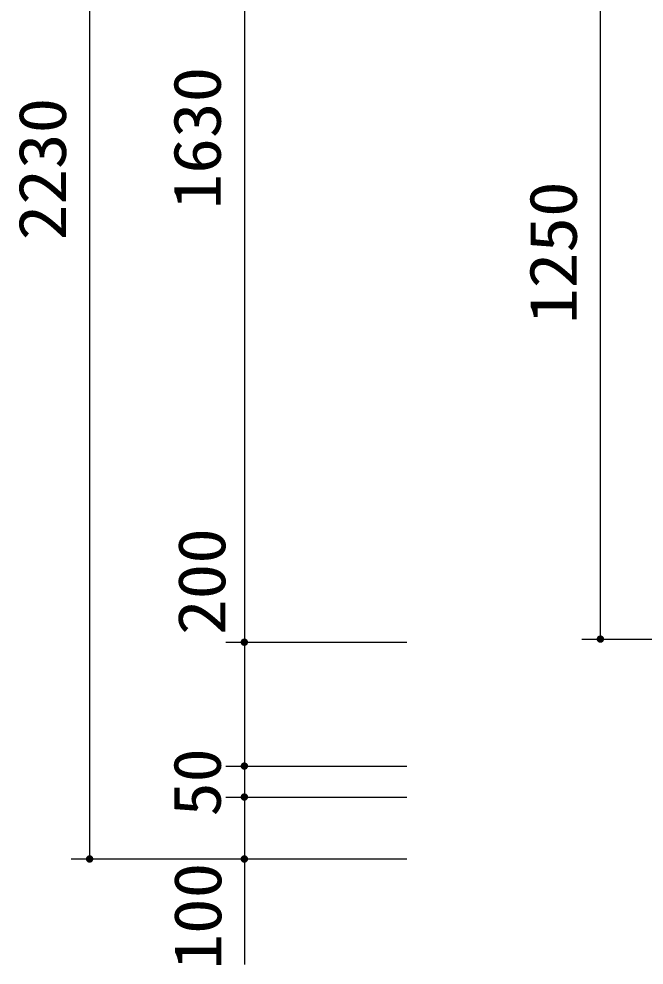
# Model space of a CAD drawing. Units: millimetres, scale not verified. Extents: x -8910 to 8910, y -6308 to 6308.
# Drawn here: x -442 to 568, y -4060 to -2532 of the extents above; entities that cross this region are included whole.
import ezdxf
from ezdxf.enums import TextEntityAlignment as Align

# ---------------------------------------------------------------- set-up
doc = ezdxf.new("R2010")
doc.units = ezdxf.units.MM
doc.header["$LTSCALE"] = 30
doc.layers.add('0-1_製作', color=5, linetype='Continuous', lineweight=25)
doc.styles.add('ＭＳ ゴシック', font='')
doc.styles.get('ＭＳ ゴシック').set_extended_font_data('MS Gothic')

msp = doc.modelspace()

# ---------------------------------------------------------------- linework, layer by layer
at = {"layer": '0-1_製作', "color": 2}
for p, q in [((-327.43, -1658.6), (-327.43, -3888.6)), ((-77.43, -1908.6), (-77.43, -3538.6)), ((497.81, -3533.6), (497.81, -2283.6)), ((-107.43, -3538.6), (185.26, -3538.6)), ((-77.43, -3538.6), (-77.43, -3738.6)), ((467.81, -3533.6), (672.93, -3533.6)), ((-107.43, -3738.6), (185.26, -3738.6)), ((-77.43, -3738.6), (-77.43, -3788.6)), ((-107.43, -3788.6), (185.26, -3788.6)), ((-77.43, -3788.6), (-77.43, -3888.6)), ((-357.43, -3888.6), (-77.43, -3888.6)), ((-107.43, -3888.6), (185.26, -3888.6)), ((-77.43, -3888.6), (-77.43, -4058.96))]:
    msp.add_line(p, q, dxfattribs=at)
at = {"layer": '0-1_製作'}
for points in [[(491.81, -3533.6), (497.81, -3527.6), (497.81, -3533.6)], [(491.82, -3533.22), (497.81, -3527.6), (491.81, -3533.6)], [(491.91, -3532.48), (497.81, -3527.6), (491.82, -3533.22)], [(492.1, -3531.75), (497.81, -3527.6), (491.91, -3532.48)], [(492.38, -3531.05), (497.81, -3527.6), (492.1, -3531.75)], [(492.74, -3530.39), (497.81, -3527.6), (492.38, -3531.05)], [(493.18, -3529.78), (497.81, -3527.6), (492.74, -3530.39)], [(493.7, -3529.23), (497.81, -3527.6), (493.18, -3529.78)], [(494.28, -3528.75), (497.81, -3527.6), (493.7, -3529.23)], [(494.92, -3528.34), (497.81, -3527.6), (494.28, -3528.75)], [(495.6, -3528.02), (497.81, -3527.6), (494.92, -3528.34)], [(496.31, -3527.79), (497.81, -3527.6), (495.6, -3528.02)], [(496.31, -3527.79), (497.05, -3527.65), (497.81, -3527.6)], [(497.81, -3527.6), (503.62, -3532.11), (497.81, -3533.6)], [(497.81, -3527.6), (503.39, -3531.39), (503.62, -3532.11)], [(497.81, -3527.6), (503.06, -3530.71), (503.39, -3531.39)], [(497.81, -3527.6), (502.66, -3530.07), (503.06, -3530.71)], [(497.81, -3527.6), (502.18, -3529.49), (502.66, -3530.07)], [(497.81, -3527.6), (501.63, -3528.98), (502.18, -3529.49)], [(497.81, -3527.6), (501.02, -3528.54), (501.63, -3528.98)], [(497.81, -3527.6), (500.36, -3528.17), (501.02, -3528.54)], [(497.81, -3527.6), (499.66, -3527.9), (500.36, -3528.17)], [(497.81, -3527.6), (498.93, -3527.71), (499.66, -3527.9)], [(497.81, -3527.6), (498.18, -3527.61), (498.93, -3527.71)], [(-83.42, -3538.22), (-77.43, -3538.6), (-83.43, -3538.6)], [(-83.43, -3538.6), (-77.43, -3538.6), (-83.38, -3539.35)], [(-83.42, -3538.22), (-77.43, -3532.6), (-77.43, -3538.6)], [(-83.32, -3537.48), (-77.43, -3532.6), (-83.42, -3538.22)], [(-83.38, -3539.35), (-77.43, -3538.6), (-83.24, -3540.09)], [(-83.13, -3536.75), (-77.43, -3532.6), (-83.32, -3537.48)], [(-83.24, -3540.09), (-77.43, -3538.6), (-83.01, -3540.81)], [(-82.86, -3536.05), (-77.43, -3532.6), (-83.13, -3536.75)], [(-83.01, -3540.81), (-77.43, -3538.6), (-82.69, -3541.49)], [(-82.49, -3535.38), (-77.43, -3532.6), (-82.86, -3536.05)], [(-82.69, -3541.49), (-77.43, -3538.6), (-82.28, -3542.13)], [(-82.05, -3534.78), (-77.43, -3532.6), (-82.49, -3535.38)], [(-82.28, -3542.13), (-77.43, -3538.6), (-81.8, -3542.71)], [(-81.54, -3534.23), (-77.43, -3532.6), (-82.05, -3534.78)], [(-81.8, -3542.71), (-77.43, -3538.6), (-81.25, -3543.22)], [(-80.96, -3533.75), (-77.43, -3532.6), (-81.54, -3534.23)], [(-81.25, -3543.22), (-77.43, -3538.6), (-80.64, -3543.67)], [(-80.32, -3533.34), (-77.43, -3532.6), (-80.96, -3533.75)], [(-80.64, -3543.67), (-77.43, -3538.6), (-79.98, -3544.03)], [(-79.64, -3533.02), (-77.43, -3532.6), (-80.32, -3533.34)], [(-79.98, -3544.03), (-77.43, -3538.6), (-79.28, -3544.31)], [(-78.92, -3532.79), (-77.43, -3532.6), (-79.64, -3533.02)], [(-79.28, -3544.31), (-77.43, -3538.6), (-78.55, -3544.49)], [(-78.18, -3532.65), (-77.43, -3532.6), (-78.92, -3532.79)], [(-78.55, -3544.49), (-77.43, -3538.6), (-77.81, -3544.59)], [(-77.81, -3544.59), (-77.43, -3538.6), (-77.43, -3544.6)], [(-77.43, -3532.6), (-71.43, -3538.6), (-77.43, -3538.6)], [(-77.43, -3532.6), (-71.48, -3537.85), (-71.43, -3538.6)], [(-77.43, -3532.6), (-71.62, -3537.11), (-71.48, -3537.85)], [(-77.43, -3532.6), (-71.85, -3536.39), (-71.62, -3537.11)], [(-77.43, -3532.6), (-72.17, -3535.71), (-71.85, -3536.39)], [(-77.43, -3532.6), (-72.57, -3535.07), (-72.17, -3535.71)], [(-77.43, -3532.6), (-73.05, -3534.49), (-72.57, -3535.07)], [(-77.43, -3532.6), (-73.6, -3533.98), (-73.05, -3534.49)], [(-77.43, -3532.6), (-74.21, -3533.53), (-73.6, -3533.98)], [(-77.43, -3532.6), (-74.87, -3533.17), (-74.21, -3533.53)], [(-77.43, -3532.6), (-75.57, -3532.89), (-74.87, -3533.17)], [(-77.43, -3532.6), (-76.3, -3532.71), (-75.57, -3532.89)], [(-77.43, -3532.6), (-77.05, -3532.61), (-76.3, -3532.71)], [(-77.43, -3538.6), (-76.68, -3544.55), (-77.43, -3544.6)], [(-77.43, -3538.6), (-75.94, -3544.41), (-76.68, -3544.55)], [(-77.43, -3538.6), (-75.22, -3544.18), (-75.94, -3544.41)], [(-77.43, -3538.6), (-74.54, -3543.86), (-75.22, -3544.18)], [(-77.43, -3538.6), (-73.9, -3543.45), (-74.54, -3543.86)], [(-77.43, -3538.6), (-73.32, -3542.97), (-73.9, -3543.45)], [(-77.43, -3538.6), (-72.81, -3542.42), (-73.32, -3542.97)], [(-77.43, -3538.6), (-72.36, -3541.81), (-72.81, -3542.42)], [(-77.43, -3538.6), (-72, -3541.15), (-72.36, -3541.81)], [(-77.43, -3538.6), (-71.72, -3540.45), (-72, -3541.15)], [(-77.43, -3538.6), (-71.53, -3539.72), (-71.72, -3540.45)], [(-77.43, -3538.6), (-71.44, -3538.98), (-71.53, -3539.72)], [(-77.43, -3538.6), (-71.43, -3538.6), (-71.44, -3538.98)], [(491.85, -3534.35), (491.81, -3533.6), (497.81, -3533.6)], [(491.85, -3534.35), (497.81, -3533.6), (491.99, -3535.09)], [(491.99, -3535.09), (497.81, -3533.6), (492.23, -3535.81)], [(492.23, -3535.81), (497.81, -3533.6), (492.55, -3536.49)], [(492.55, -3536.49), (497.81, -3533.6), (492.95, -3537.13)], [(492.95, -3537.13), (497.81, -3533.6), (493.43, -3537.71)], [(493.43, -3537.71), (497.81, -3533.6), (493.98, -3538.22)], [(493.98, -3538.22), (497.81, -3533.6), (494.59, -3538.67)], [(494.59, -3538.67), (497.81, -3533.6), (495.25, -3539.03)], [(495.25, -3539.03), (497.81, -3533.6), (495.95, -3539.31)], [(495.95, -3539.31), (497.81, -3533.6), (496.68, -3539.5)], [(496.68, -3539.5), (497.81, -3533.6), (497.43, -3539.59)], [(497.43, -3539.59), (497.81, -3533.6), (497.81, -3539.6)], [(497.81, -3533.6), (503.62, -3532.11), (503.76, -3532.85)], [(497.81, -3533.6), (503.76, -3532.85), (503.81, -3533.6)], [(497.81, -3533.6), (500.02, -3539.18), (497.81, -3539.6)], [(497.81, -3533.6), (500.7, -3538.86), (500.02, -3539.18)], [(497.81, -3533.6), (501.33, -3538.46), (500.7, -3538.86)], [(497.81, -3533.6), (501.91, -3537.98), (501.33, -3538.46)], [(497.81, -3533.6), (502.43, -3537.43), (501.91, -3537.98)], [(497.81, -3533.6), (502.87, -3536.82), (502.43, -3537.43)], [(497.81, -3533.6), (503.24, -3536.16), (502.87, -3536.82)], [(497.81, -3533.6), (503.51, -3535.46), (503.24, -3536.16)], [(497.81, -3533.6), (503.7, -3534.73), (503.51, -3535.46)], [(497.81, -3533.6), (503.79, -3533.98), (503.7, -3534.73)], [(497.81, -3533.6), (503.81, -3533.6), (503.79, -3533.98)], [(497.81, -3539.6), (500.02, -3539.18), (499.3, -3539.41)], [(497.81, -3539.6), (499.3, -3539.41), (498.56, -3539.55)], [(-83.42, -3738.22), (-77.43, -3738.6), (-83.43, -3738.6)], [(-83.43, -3738.6), (-77.43, -3738.6), (-83.38, -3739.35)], [(-83.42, -3738.22), (-77.43, -3732.6), (-77.43, -3738.6)], [(-83.32, -3737.48), (-77.43, -3732.6), (-83.42, -3738.22)], [(-83.38, -3739.35), (-77.43, -3738.6), (-83.24, -3740.09)], [(-83.13, -3736.75), (-77.43, -3732.6), (-83.32, -3737.48)], [(-83.24, -3740.09), (-77.43, -3738.6), (-83.01, -3740.81)], [(-82.86, -3736.04), (-77.43, -3732.6), (-83.13, -3736.75)], [(-83.01, -3740.81), (-77.43, -3738.6), (-82.69, -3741.49)], [(-82.49, -3735.38), (-77.43, -3732.6), (-82.86, -3736.04)], [(-82.69, -3741.49), (-77.43, -3738.6), (-82.28, -3742.13)], [(-82.05, -3734.78), (-77.43, -3732.6), (-82.49, -3735.38)], [(-82.28, -3742.13), (-77.43, -3738.6), (-81.8, -3742.71)], [(-81.54, -3734.23), (-77.43, -3732.6), (-82.05, -3734.78)], [(-81.8, -3742.71), (-77.43, -3738.6), (-81.25, -3743.22)], [(-80.96, -3733.75), (-77.43, -3732.6), (-81.54, -3734.23)], [(-81.25, -3743.22), (-77.43, -3738.6), (-80.64, -3743.67)], [(-80.32, -3733.34), (-77.43, -3732.6), (-80.96, -3733.75)], [(-80.64, -3743.67), (-77.43, -3738.6), (-79.98, -3744.03)], [(-79.64, -3733.02), (-77.43, -3732.6), (-80.32, -3733.34)], [(-79.98, -3744.03), (-77.43, -3738.6), (-79.28, -3744.31)], [(-78.92, -3732.79), (-77.43, -3732.6), (-79.64, -3733.02)], [(-79.28, -3744.31), (-77.43, -3738.6), (-78.55, -3744.49)], [(-78.18, -3732.65), (-77.43, -3732.6), (-78.92, -3732.79)], [(-78.55, -3744.49), (-77.43, -3738.6), (-77.81, -3744.59)], [(-77.81, -3744.59), (-77.43, -3738.6), (-77.43, -3744.6)], [(-77.43, -3732.6), (-71.43, -3738.6), (-77.43, -3738.6)], [(-77.43, -3732.6), (-71.48, -3737.85), (-71.43, -3738.6)], [(-77.43, -3732.6), (-71.62, -3737.11), (-71.48, -3737.85)], [(-77.43, -3732.6), (-71.85, -3736.39), (-71.62, -3737.11)], [(-77.43, -3732.6), (-72.17, -3735.71), (-71.85, -3736.39)], [(-77.43, -3732.6), (-72.57, -3735.07), (-72.17, -3735.71)], [(-77.43, -3732.6), (-73.05, -3734.49), (-72.57, -3735.07)], [(-77.43, -3732.6), (-73.6, -3733.98), (-73.05, -3734.49)], [(-77.43, -3732.6), (-74.21, -3733.53), (-73.6, -3733.98)], [(-77.43, -3732.6), (-74.87, -3733.17), (-74.21, -3733.53)], [(-77.43, -3732.6), (-75.57, -3732.89), (-74.87, -3733.17)], [(-77.43, -3732.6), (-76.3, -3732.71), (-75.57, -3732.89)], [(-77.43, -3732.6), (-77.05, -3732.61), (-76.3, -3732.71)], [(-77.43, -3738.6), (-76.68, -3744.55), (-77.43, -3744.6)], [(-77.43, -3738.6), (-75.94, -3744.41), (-76.68, -3744.55)], [(-77.43, -3738.6), (-75.22, -3744.18), (-75.94, -3744.41)], [(-77.43, -3738.6), (-74.54, -3743.86), (-75.22, -3744.18)], [(-77.43, -3738.6), (-73.9, -3743.45), (-74.54, -3743.86)], [(-77.43, -3738.6), (-73.32, -3742.97), (-73.9, -3743.45)], [(-77.43, -3738.6), (-72.81, -3742.42), (-73.32, -3742.97)], [(-77.43, -3738.6), (-72.36, -3741.81), (-72.81, -3742.42)], [(-77.43, -3738.6), (-72, -3741.15), (-72.36, -3741.81)], [(-77.43, -3738.6), (-71.72, -3740.45), (-72, -3741.15)], [(-77.43, -3738.6), (-71.53, -3739.72), (-71.72, -3740.45)], [(-77.43, -3738.6), (-71.44, -3738.98), (-71.53, -3739.72)], [(-77.43, -3738.6), (-71.43, -3738.6), (-71.44, -3738.98)], [(-83.42, -3788.22), (-77.43, -3788.6), (-83.43, -3788.6)], [(-83.42, -3788.22), (-77.43, -3782.6), (-77.43, -3788.6)], [(-83.32, -3787.48), (-77.43, -3782.6), (-83.42, -3788.22)], [(-83.13, -3786.75), (-77.43, -3782.6), (-83.32, -3787.48)], [(-82.86, -3786.04), (-77.43, -3782.6), (-83.13, -3786.75)], [(-82.49, -3785.38), (-77.43, -3782.6), (-82.86, -3786.04)], [(-82.05, -3784.77), (-77.43, -3782.6), (-82.49, -3785.38)], [(-81.54, -3784.23), (-77.43, -3782.6), (-82.05, -3784.77)], [(-80.96, -3783.75), (-77.43, -3782.6), (-81.54, -3784.23)], [(-80.32, -3783.34), (-77.43, -3782.6), (-80.96, -3783.75)], [(-79.64, -3783.02), (-77.43, -3782.6), (-80.32, -3783.34)], [(-78.92, -3782.79), (-77.43, -3782.6), (-79.64, -3783.02)], [(-78.18, -3782.65), (-77.43, -3782.6), (-78.92, -3782.79)], [(-77.43, -3782.6), (-71.43, -3788.6), (-77.43, -3788.6)], [(-77.43, -3782.6), (-71.48, -3787.85), (-71.43, -3788.6)], [(-77.43, -3782.6), (-71.62, -3787.11), (-71.48, -3787.85)], [(-77.43, -3782.6), (-71.85, -3786.39), (-71.62, -3787.11)], [(-77.43, -3782.6), (-72.17, -3785.71), (-71.85, -3786.39)], [(-77.43, -3782.6), (-72.57, -3785.07), (-72.17, -3785.71)], [(-77.43, -3782.6), (-73.05, -3784.49), (-72.57, -3785.07)], [(-77.43, -3782.6), (-73.6, -3783.98), (-73.05, -3784.49)], [(-77.43, -3782.6), (-74.21, -3783.53), (-73.6, -3783.98)], [(-77.43, -3782.6), (-74.87, -3783.17), (-74.21, -3783.53)], [(-77.43, -3782.6), (-75.57, -3782.89), (-74.87, -3783.17)], [(-77.43, -3782.6), (-76.3, -3782.71), (-75.57, -3782.89)], [(-77.43, -3782.6), (-77.05, -3782.61), (-76.3, -3782.71)], [(-83.43, -3788.6), (-77.43, -3788.6), (-83.38, -3789.35)], [(-83.38, -3789.35), (-77.43, -3788.6), (-83.24, -3790.09)], [(-83.24, -3790.09), (-77.43, -3788.6), (-83.01, -3790.81)], [(-83.01, -3790.81), (-77.43, -3788.6), (-82.69, -3791.49)], [(-82.69, -3791.49), (-77.43, -3788.6), (-82.28, -3792.13)], [(-82.28, -3792.13), (-77.43, -3788.6), (-81.8, -3792.71)], [(-81.8, -3792.71), (-77.43, -3788.6), (-81.25, -3793.22)], [(-81.25, -3793.22), (-77.43, -3788.6), (-80.64, -3793.67)], [(-80.64, -3793.67), (-77.43, -3788.6), (-79.98, -3794.03)], [(-79.98, -3794.03), (-77.43, -3788.6), (-79.28, -3794.31)], [(-79.28, -3794.31), (-77.43, -3788.6), (-78.55, -3794.49)], [(-78.55, -3794.49), (-77.43, -3788.6), (-77.81, -3794.59)], [(-77.81, -3794.59), (-77.43, -3788.6), (-77.43, -3794.6)], [(-77.43, -3788.6), (-76.68, -3794.55), (-77.43, -3794.6)], [(-77.43, -3788.6), (-75.94, -3794.41), (-76.68, -3794.55)], [(-77.43, -3788.6), (-75.22, -3794.18), (-75.94, -3794.41)], [(-77.43, -3788.6), (-74.54, -3793.86), (-75.22, -3794.18)], [(-77.43, -3788.6), (-73.9, -3793.45), (-74.54, -3793.86)], [(-77.43, -3788.6), (-73.32, -3792.97), (-73.9, -3793.45)], [(-77.43, -3788.6), (-72.81, -3792.42), (-73.32, -3792.97)], [(-77.43, -3788.6), (-72.36, -3791.81), (-72.81, -3792.42)], [(-77.43, -3788.6), (-72, -3791.15), (-72.36, -3791.81)], [(-77.43, -3788.6), (-71.72, -3790.45), (-72, -3791.15)], [(-77.43, -3788.6), (-71.53, -3789.72), (-71.72, -3790.45)], [(-77.43, -3788.6), (-71.44, -3788.98), (-71.53, -3789.72)], [(-77.43, -3788.6), (-71.43, -3788.6), (-71.44, -3788.98)], [(-333.42, -3888.22), (-327.43, -3888.6), (-333.43, -3888.6)], [(-333.43, -3888.6), (-327.43, -3888.6), (-333.38, -3889.35)], [(-333.32, -3887.48), (-327.43, -3888.6), (-333.42, -3888.22)], [(-333.38, -3889.35), (-327.43, -3888.6), (-333.24, -3890.09)], [(-333.32, -3887.48), (-327.43, -3882.6), (-327.43, -3888.6)], [(-333.13, -3886.75), (-327.43, -3882.6), (-333.32, -3887.48)], [(-333.24, -3890.09), (-327.43, -3888.6), (-333.01, -3890.81)], [(-332.86, -3886.05), (-327.43, -3882.6), (-333.13, -3886.75)], [(-333.01, -3890.81), (-327.43, -3888.6), (-332.69, -3891.49)], [(-332.49, -3885.38), (-327.43, -3882.6), (-332.86, -3886.05)], [(-332.69, -3891.49), (-327.43, -3888.6), (-332.28, -3892.13)], [(-332.05, -3884.78), (-327.43, -3882.6), (-332.49, -3885.38)], [(-332.28, -3892.13), (-327.43, -3888.6), (-331.8, -3892.71)], [(-331.54, -3884.23), (-327.43, -3882.6), (-332.05, -3884.78)], [(-331.8, -3892.71), (-327.43, -3888.6), (-331.25, -3893.22)], [(-330.96, -3883.75), (-327.43, -3882.6), (-331.54, -3884.23)], [(-331.25, -3893.22), (-327.43, -3888.6), (-330.64, -3893.67)], [(-330.32, -3883.34), (-327.43, -3882.6), (-330.96, -3883.75)], [(-330.64, -3893.67), (-327.43, -3888.6), (-329.98, -3894.03)], [(-329.64, -3883.02), (-327.43, -3882.6), (-330.32, -3883.34)], [(-329.98, -3894.03), (-327.43, -3888.6), (-329.28, -3894.31)], [(-328.92, -3882.79), (-327.43, -3882.6), (-329.64, -3883.02)], [(-329.28, -3894.31), (-327.43, -3888.6), (-328.55, -3894.49)], [(-328.18, -3882.65), (-327.43, -3882.6), (-328.92, -3882.79)], [(-328.55, -3894.49), (-327.43, -3888.6), (-327.43, -3894.6)], [(-328.55, -3894.49), (-327.43, -3894.6), (-327.81, -3894.59)], [(-327.43, -3882.6), (-321.43, -3888.6), (-327.43, -3888.6)], [(-327.43, -3882.6), (-321.48, -3887.85), (-321.43, -3888.6)], [(-327.43, -3882.6), (-321.62, -3887.11), (-321.48, -3887.85)], [(-327.43, -3882.6), (-321.85, -3886.39), (-321.62, -3887.11)], [(-327.43, -3882.6), (-322.17, -3885.71), (-321.85, -3886.39)], [(-327.43, -3882.6), (-322.57, -3885.07), (-322.17, -3885.71)], [(-327.43, -3882.6), (-323.05, -3884.49), (-322.57, -3885.07)], [(-327.43, -3882.6), (-323.6, -3883.98), (-323.05, -3884.49)], [(-327.43, -3882.6), (-324.21, -3883.53), (-323.6, -3883.98)], [(-327.43, -3882.6), (-324.87, -3883.17), (-324.21, -3883.53)], [(-327.43, -3882.6), (-325.57, -3882.89), (-324.87, -3883.17)], [(-327.43, -3882.6), (-326.3, -3882.71), (-325.57, -3882.89)], [(-327.43, -3882.6), (-327.05, -3882.61), (-326.3, -3882.71)], [(-327.43, -3888.6), (-326.68, -3894.55), (-327.43, -3894.6)], [(-327.43, -3888.6), (-325.94, -3894.41), (-326.68, -3894.55)], [(-327.43, -3888.6), (-325.22, -3894.18), (-325.94, -3894.41)], [(-327.43, -3888.6), (-324.54, -3893.86), (-325.22, -3894.18)], [(-327.43, -3888.6), (-323.9, -3893.45), (-324.54, -3893.86)], [(-327.43, -3888.6), (-323.32, -3892.97), (-323.9, -3893.45)], [(-327.43, -3888.6), (-322.81, -3892.42), (-323.32, -3892.97)], [(-327.43, -3888.6), (-322.36, -3891.81), (-322.81, -3892.42)], [(-327.43, -3888.6), (-322, -3891.15), (-322.36, -3891.81)], [(-327.43, -3888.6), (-321.72, -3890.45), (-322, -3891.15)], [(-327.43, -3888.6), (-321.53, -3889.72), (-321.72, -3890.45)], [(-327.43, -3888.6), (-321.44, -3888.98), (-321.53, -3889.72)], [(-321.43, -3888.6), (-321.44, -3888.98), (-327.43, -3888.6)], [(-83.42, -3888.22), (-77.43, -3888.6), (-83.43, -3888.6)], [(-83.43, -3888.6), (-77.43, -3888.6), (-83.38, -3889.35)], [(-83.42, -3888.22), (-77.43, -3882.6), (-77.43, -3888.6)], [(-83.32, -3887.48), (-77.43, -3882.6), (-83.42, -3888.22)], [(-83.38, -3889.35), (-77.43, -3888.6), (-83.24, -3890.09)], [(-83.13, -3886.75), (-77.43, -3882.6), (-83.32, -3887.48)], [(-83.24, -3890.09), (-77.43, -3888.6), (-83.01, -3890.81)], [(-82.86, -3886.05), (-77.43, -3882.6), (-83.13, -3886.75)], [(-83.01, -3890.81), (-77.43, -3888.6), (-82.69, -3891.49)], [(-82.49, -3885.38), (-77.43, -3882.6), (-82.86, -3886.05)], [(-82.69, -3891.49), (-77.43, -3888.6), (-82.28, -3892.13)], [(-82.05, -3884.78), (-77.43, -3882.6), (-82.49, -3885.38)], [(-82.28, -3892.13), (-77.43, -3888.6), (-81.8, -3892.71)], [(-81.54, -3884.23), (-77.43, -3882.6), (-82.05, -3884.78)], [(-81.8, -3892.71), (-77.43, -3888.6), (-81.25, -3893.22)], [(-80.96, -3883.75), (-77.43, -3882.6), (-81.54, -3884.23)], [(-81.25, -3893.22), (-77.43, -3888.6), (-80.64, -3893.67)], [(-80.32, -3883.34), (-77.43, -3882.6), (-80.96, -3883.75)], [(-80.64, -3893.67), (-77.43, -3888.6), (-79.98, -3894.03)], [(-79.64, -3883.02), (-77.43, -3882.6), (-80.32, -3883.34)], [(-79.98, -3894.03), (-77.43, -3888.6), (-79.28, -3894.31)], [(-78.92, -3882.79), (-77.43, -3882.6), (-79.64, -3883.02)], [(-79.28, -3894.31), (-77.43, -3888.6), (-78.55, -3894.49)], [(-78.18, -3882.65), (-77.43, -3882.6), (-78.92, -3882.79)], [(-78.55, -3894.49), (-77.43, -3888.6), (-77.81, -3894.59)], [(-77.81, -3894.59), (-77.43, -3888.6), (-77.43, -3894.6)], [(-77.43, -3882.6), (-71.43, -3888.6), (-77.43, -3888.6)], [(-77.43, -3882.6), (-71.48, -3887.85), (-71.43, -3888.6)], [(-77.43, -3882.6), (-71.62, -3887.11), (-71.48, -3887.85)], [(-77.43, -3882.6), (-71.85, -3886.39), (-71.62, -3887.11)], [(-77.43, -3882.6), (-72.17, -3885.71), (-71.85, -3886.39)], [(-77.43, -3882.6), (-72.57, -3885.07), (-72.17, -3885.71)], [(-77.43, -3882.6), (-73.05, -3884.49), (-72.57, -3885.07)], [(-77.43, -3882.6), (-73.6, -3883.98), (-73.05, -3884.49)], [(-77.43, -3882.6), (-74.21, -3883.53), (-73.6, -3883.98)], [(-77.43, -3882.6), (-74.87, -3883.17), (-74.21, -3883.53)], [(-77.43, -3882.6), (-75.57, -3882.89), (-74.87, -3883.17)], [(-77.43, -3882.6), (-76.3, -3882.71), (-75.57, -3882.89)], [(-77.43, -3882.6), (-77.05, -3882.61), (-76.3, -3882.71)], [(-77.43, -3888.6), (-76.68, -3894.55), (-77.43, -3894.6)], [(-77.43, -3888.6), (-75.94, -3894.41), (-76.68, -3894.55)], [(-77.43, -3888.6), (-75.22, -3894.18), (-75.94, -3894.41)], [(-77.43, -3888.6), (-74.54, -3893.86), (-75.22, -3894.18)], [(-77.43, -3888.6), (-73.9, -3893.45), (-74.54, -3893.86)], [(-77.43, -3888.6), (-73.32, -3892.97), (-73.9, -3893.45)], [(-77.43, -3888.6), (-72.81, -3892.42), (-73.32, -3892.97)], [(-77.43, -3888.6), (-72.36, -3891.81), (-72.81, -3892.42)], [(-77.43, -3888.6), (-72, -3891.15), (-72.36, -3891.81)], [(-77.43, -3888.6), (-71.72, -3890.45), (-72, -3891.15)], [(-77.43, -3888.6), (-71.53, -3889.72), (-71.72, -3890.45)], [(-77.43, -3888.6), (-71.44, -3888.98), (-71.53, -3889.72)], [(-77.43, -3888.6), (-71.43, -3888.6), (-71.44, -3888.98)]]:
    msp.add_solid(points, dxfattribs=at)

# ---------------------------------------------------------------- texts
at = {"layer": '0-1_製作', "color": 4, "style": 'ＭＳ ゴシック'}
for s, width, p in [('1630', 1.1, (-92.43, -2839.85)), ('2230', 1.1, (-342.43, -2889.85)), ('1250', 1.1, (482.81, -3024.85)), ('200', 1.1, (-85.05, -3527.09)), ('50', 1.05, (-92.43, -3819.85)), ('100', 1.1, (-91.54, -4067.38))]:
    msp.add_text(s, height=76.98, rotation=90, dxfattribs=dict(at, width=width)).set_placement(p, align=Align.BOTTOM_LEFT)

doc.saveas('drawing.dxf')
